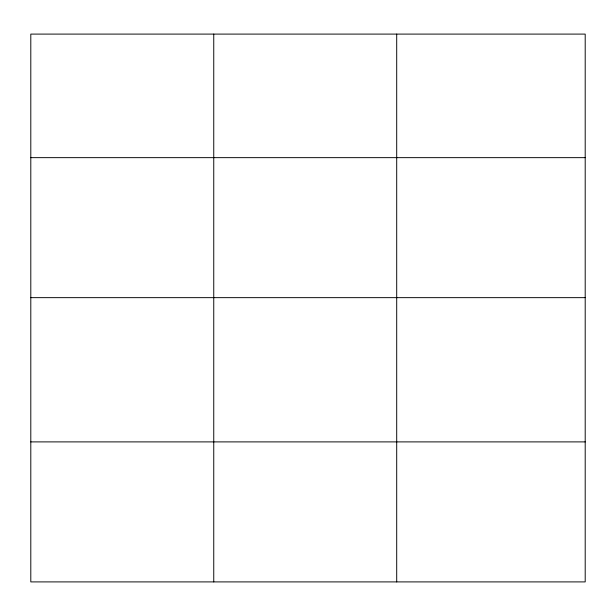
<?xml version="1.0" encoding="UTF-8"?>
<svg xmlns="http://www.w3.org/2000/svg" width="616" height="616" viewBox="0 0 616 616"><rect width="100%" height="100%" fill="white"/><g stroke="black" fill="none" stroke-linecap="round" stroke-linejoin="round"><path stroke-width="0.92" d="M585.2 297.651L585.2 34.096L30.8 34.096L30.8 581.904L585.2 581.904L585.2 297.651L30.8 297.651M30.8 157.65L585.2 157.65M30.8 441.895L585.2 441.895M396.704 34.096L396.704 581.904M213.752 34.096L213.752 581.904"/></g></svg>
